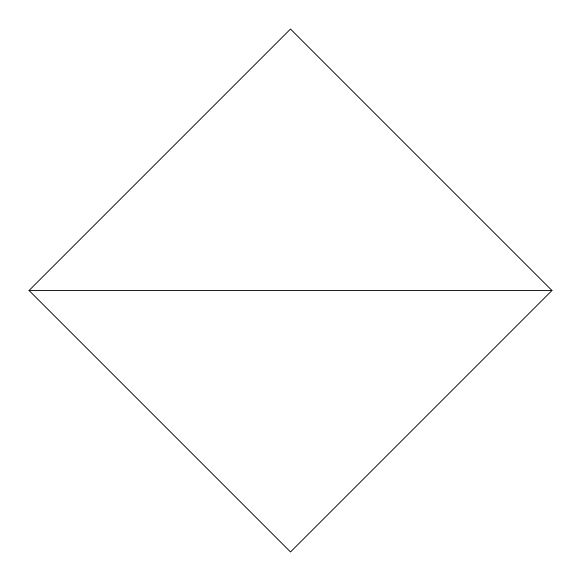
<?xml version="1.0" encoding="UTF-8"?>
<svg xmlns="http://www.w3.org/2000/svg" width="581" height="581" viewBox="0 0 581 581"><rect width="100%" height="100%" fill="white"/><g stroke="black" fill="none" stroke-linecap="round" stroke-linejoin="round"><path stroke-width="0.87" d="M29.05 290.5L290.5 29.05L551.95 290.5L290.5 551.95L29.05 290.5L551.95 290.5"/></g></svg>
